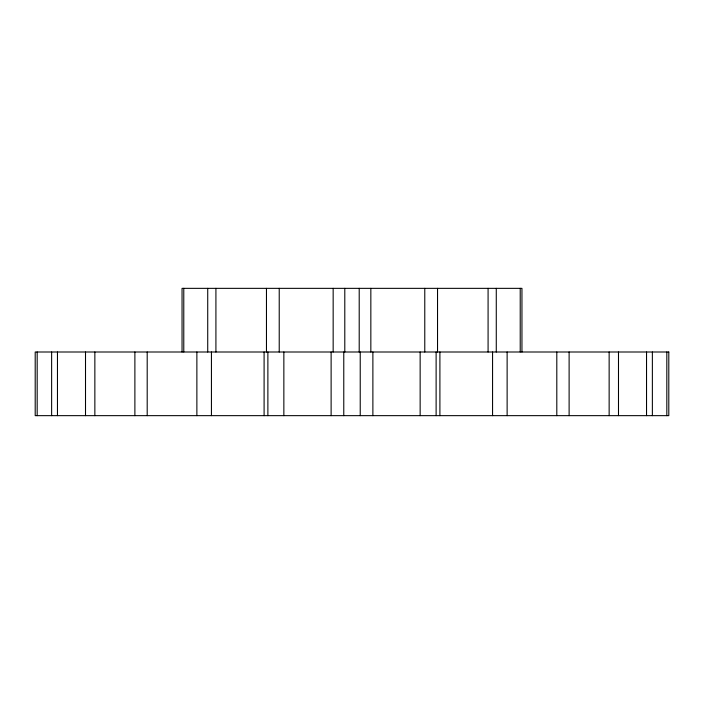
<?xml version="1.0" encoding="UTF-8"?>
<svg xmlns="http://www.w3.org/2000/svg" width="704" height="704" viewBox="0 0 704 704"><rect width="100%" height="100%" fill="white"/><g stroke="black" fill="none" stroke-linecap="round" stroke-linejoin="round"><path stroke-width="1.06" d="M666.82 352L666.82 415.65M652.37 352L652.37 415.65M646.536 352L646.536 415.65M618.49 352L618.49 415.65M609.145 352L609.145 415.65M569.114 352L569.114 415.65M556.802 352L556.802 415.65M521.954 352L521.954 288.35L182.046 288.35L182.046 352M520.221 288.35L520.221 352M507.126 352L507.126 415.65M496.276 288.35L496.276 352M492.562 352L492.562 415.65M488.083 288.35L488.083 352M439.903 352L439.903 415.65M437.536 288.35L437.536 352M436.119 352L436.119 415.65M424.776 288.35L424.776 352M420.147 352L420.147 415.65M372.882 352L372.882 415.65M370.841 288.35L370.841 352M360.228 352L360.228 415.65M359.207 288.35L359.207 352M344.793 288.35L344.793 352M343.772 352L343.772 415.65M333.159 288.35L333.159 352M331.118 352L331.118 415.65M283.853 352L283.853 415.65M279.224 288.35L279.224 352M267.881 352L267.881 415.65M266.464 288.35L266.464 352M264.097 352L264.097 415.65M215.917 288.35L215.917 352M211.438 352L211.438 415.65M207.724 288.35L207.724 352M196.874 352L196.874 415.65M183.779 288.35L183.779 352M147.198 352L147.198 415.65M134.886 352L134.886 415.65M94.855 352L94.855 415.65M85.51 352L85.51 415.65M57.464 352L57.464 415.65M51.63 352L51.63 415.65M37.18 352L37.18 415.65M668.8 352L35.2 352L35.2 415.65L668.8 415.65L668.8 352"/></g></svg>
